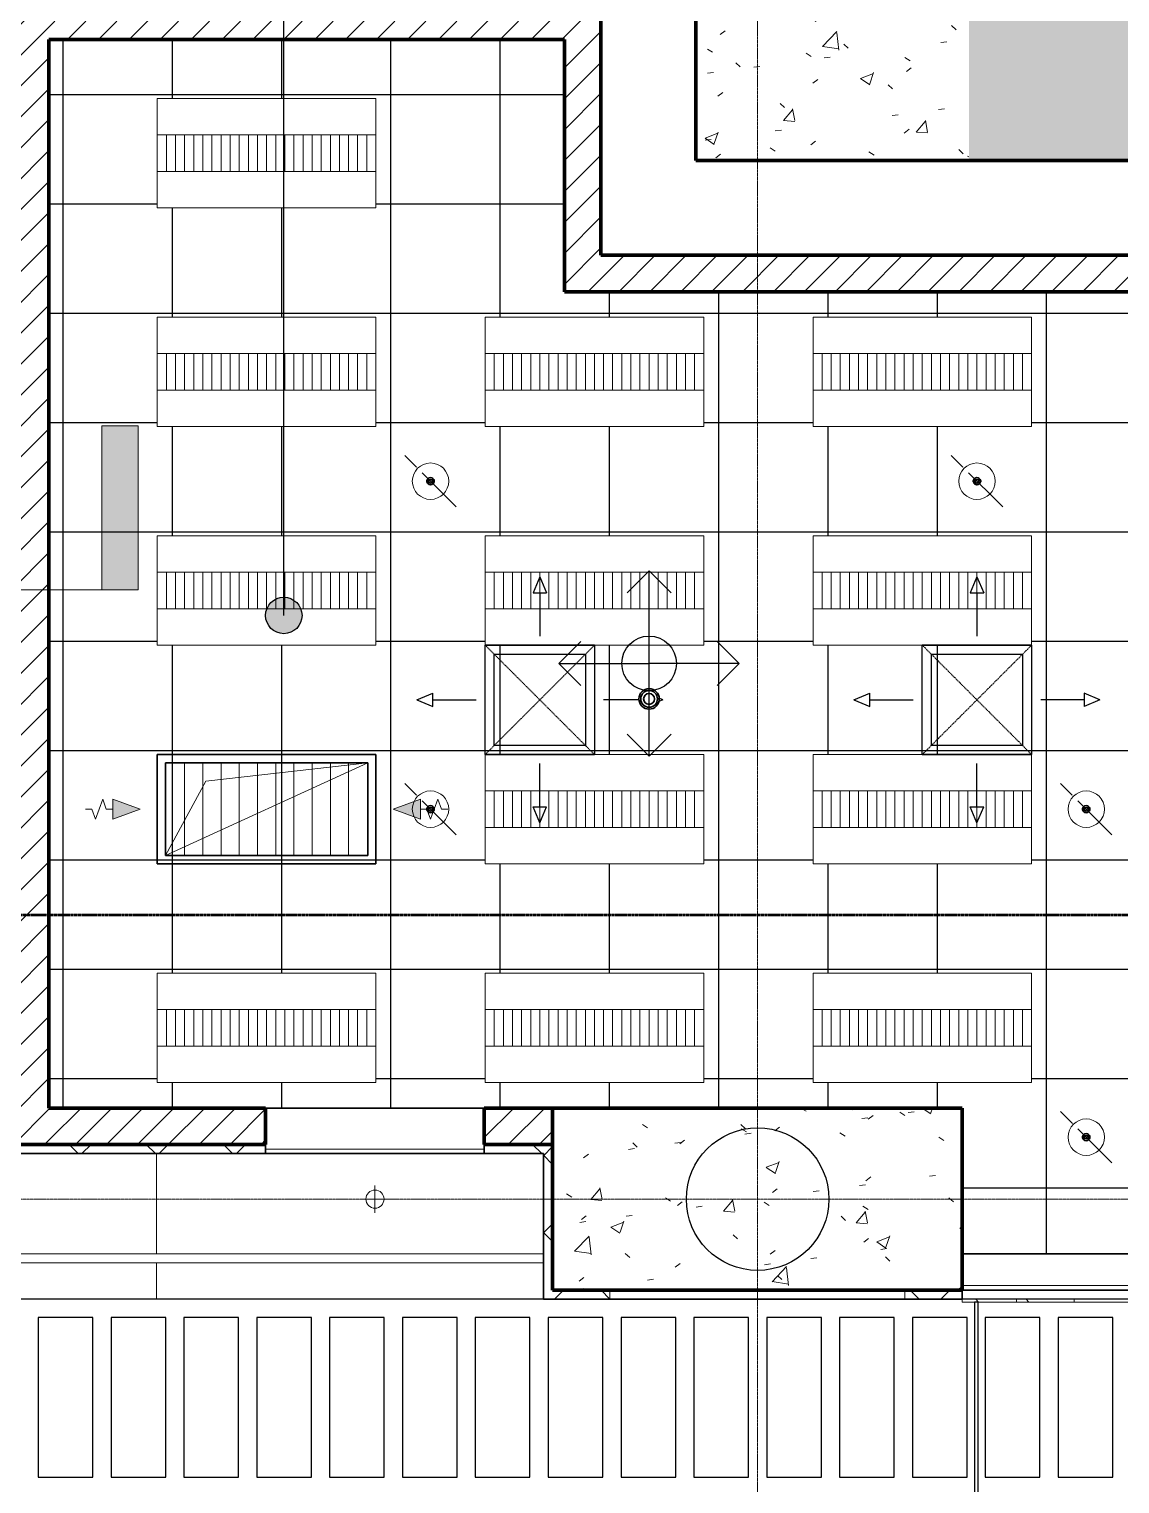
# Model space of a CAD drawing. Header units: millimetres. Extents: x -794334 to -714814, y -17806 to 22403.
# Drawn here: x -748681 to -742692, y 2016 to 10000 of the extents above; entities that cross this region are included whole.
import ezdxf
from ezdxf.xclip import XClip

# ---------------------------------------------------------------- set-up
doc = ezdxf.new("R2010")
doc.units = ezdxf.units.MM
doc.header["$XCLIPFRAME"] = 0
for name, pattern in [('DPA_Grid _ Level 100', [10, 5.5, -1.6, 1.3, -1.6]), ('Hidden', [7.2, 4.7, -2.5]), ('IMPORT-HR', [371.1242, 91.1334, -1.46606, 0, -42.10612, 236.41862, 0])]:
    doc.linetypes.add(name, pattern=pattern)
doc.layers.add('000 - WIPEOUT', color=250, linetype='Continuous')
doc.layers.add('A11_ALU.SOLID SHEET', color=2, linetype='Continuous')
for name, color, linetype, lineweight in [('A-ANNO-NOTE', 3, 'Continuous', 25), ('A-CLNG', 2, 'Continuous', 9), ('A-CLNG-PATT', 2, 'Continuous', 9), ('A-COLS', 5, 'Continuous', 70), ('A-COLS-E', 1, 'Continuous', 35), ('A-DETL-GENF', 2, 'Continuous', 9), ('A-GLAZ-CURT', 2, 'Continuous', 9), ('A-ROOM-IDEN', 3, 'Continuous', 25), ('A-WALL', 5, 'Continuous', 35), ('A-WALL-FNSH', 2, 'Continuous', 35), ('A-WALL-PATT', 1, 'Continuous', 35), ('E-FIRE', 2, 'Continuous', 35), ('E-LITE-EQPM', 2, 'Continuous', 9), ('F-SPRN', 2, 'Continuous', 35), ('G-ANNO-SECL', 3, 'Continuous', 9), ('G-IMPT', 8, 'Continuous', 35), ('M-HVAC-CDFF', 2, 'Continuous', 35), ('S-GRID', 251, 'Continuous', 9), ('WALL-E', 2, 'Continuous', 35)]:
    doc.layers.add(name, color=color, linetype=linetype, lineweight=lineweight)
pattern_1 = [(50, (0, 0), (728.7365, -63.7558), [76.2, -838.2]), (355, (0, 0), (-140.9716, 764.2276), [60.96, -670.56]), (100.451, (60.7, -5.3), (587.77, 700.46675), [64.76, -712.36]), (46.184, (0, 203.2), (1084.3162, -168.171), [114.3, -1257.3]), (96.636, (90.4, 189.2), (949.6099, 989.7098), [97.14, -1068.54]), (351.184, (0, 203.2), (949.6206, 989.7012), [91.44, -1005.84]), (21, (101.6, 152.4), (606.45787, -409.06057), [76.2, -838.2]), (326, (101.6, 152.4), (247.20834, 736.7529), [60.96, -670.56]), (71.451, (152.14, 118.3), (853.66825, 327.6855), [64.76, -712.36]), (37.5, (0, 0), (12.35469, 338.22012), [33.528, -628.904, 33.528, -647.192, -673.1]), (37.5, (0, 0), (12.35469, 338.22012), [-1343.152, 33.528, -639.572]), (7.5, (0, 0), (267.27887, 400.72213), [33.528, -354.584, 33.528, -613.664, -256.54]), (7.5, (0, 0), (267.27887, 400.72213), [-1035.304, 33.528, -223.012]), (327.5, (-226.57, 0), (542.36333, -22.91534), [33.528, -220.472, 33.528, -758.952, -1051.56]), (327.5, (-226.57, 0), (542.36333, -22.91534), [-1046.48, 33.528, -1018.032]), (317.5, (-328.17, 0), (592.51696, 101.7071), [33.528, -296.672, 33.528, -492.76, -746.76]), (317.5, (-328.17, 0), (592.51696, 101.7071), [-856.488, 33.528, -713.232])]
pattern_2 = [(45, (0, 0), (-84.852814, 84.852814), [])]
pattern_3 = [(45, (0, 0), (-212.13203, 212.13203), []), (135, (0, 0), (-212.13203, -212.13203), [])]

# ---------------------------------------------------------------- blocks, each defined once
blk = doc.blocks.new('ACM_ECS_RAGR_Return Air Grille - Rectangular - 600x1200-18491728-4252-01 ENLARGED CONCOURSE LEVEL - REFLECTED CEILING PLAN - SHEET 3')
at = {"layer": 'M-HVAC-CDFF'}
for points in [[(-845, -54.6), (-695, 0), (-845, 54.6), (-845, 29)], [(845, -54.6), (845, 54.6), (695, 0)]]:
    blk.add_hatch(color=256, dxfattribs=at).paths.add_polyline_path(points)
at = {"layer": 'A-DETL-GENF'}
for p, q in [((-450, 255), (-450, -255)), ((-350, 255), (-350, -255)), ((-250, 255), (-250, -255)), ((-150, 255), (-150, -255)), ((-50, 255), (-50, -255)), ((50, 255), (50, -255)), ((150, 255), (150, -255)), ((250, 255), (250, -255)), ((350, 255), (350, -255)), ((450, 255), (450, -255)), ((-959.7, 0), (-995, 0)), ((-920, 0), (-900.1, 54.6)), ((-880.3, 0), (-900.1, 54.6)), ((-695, 0), (-845, 54.6)), ((-845, 54.6), (-845, -54.6)), ((-695, 0), (-845, 54.6)), ((-845, 54.6), (-845, -54.6)), ((845, 54.6), (695, 0)), ((695, 0), (845, 54.6)), ((695, 0), (845, -54.6)), ((695, 0), (845, -54.6)), ((845, -54.6), (845, 54.6)), ((845, -54.6), (845, 54.6)), ((845, 0), (880, 0)), ((920, 0), (919.2, -2.2)), ((920, 0), (939.9, 54.6)), ((959.7, 0), (939.9, 54.6)), ((959.7, 0), (995, 0)), ((-959.7, 0), (-939.9, -54.6)), ((-920, 0), (-939.9, -54.6)), ((-845, 0), (-880.3, 0)), ((-845, -54.6), (-695, 0)), ((-695, 0), (-845, -54.6)), ((882.1, -5.1), (900.1, -54.6)), ((918.9, -3), (900.1, -54.6))]:
    blk.add_line(p, q, dxfattribs=at)
at = {"layer": 'M-HVAC-CDFF'}
for p, q in [((600, 300), (-600, 300)), ((-600, 300), (-600, -300)), ((-555, -255), (-555, 255)), ((-555, 255), (555, 255)), ((555, 255), (555, -255)), ((600, 300), (600, -300)), ((600, -300), (-600, -300)), ((555, -255), (-555, -255))]:
    blk.add_line(p, q, dxfattribs=at)
at = {"layer": 'M-HVAC-CDFF', "lineweight": 9}
for p, q in [((-555, -255), (555, 255)), ((-333, 153), (555, 255)), ((-555, -255), (-333, 153))]:
    blk.add_line(p, q, dxfattribs=at)
blk = doc.blocks.new('ACM_Generic Rect_Ceiling Deflection - Transfer Air-V205-4252-01 ENLARGED CONCOURSE LEVEL - REFLECTED CEILING PLAN - SHEET 3')
at = {"layer": 'M-HVAC-CDFF', "lineweight": 25}
for p, q in [((0, 675.4), (-37.1, 588)), ((0, 675.4), (37.1, 588)), ((-37.1, 588), (37.1, 588)), ((0, 588), (0, 350)), ((-300, -300), (-300, 300)), ((-300, 300), (300, 300)), ((-300, -300), (-300, 300)), ((-300, 300), (300, 300)), ((300, 300), (-300, 300)), ((-250, -250), (-250, 250)), ((-250, 250), (250, 250)), ((250, 250), (250, -250)), ((300, 300), (300, -300)), ((300, 300), (300, -300)), ((-675.4, 0), (-588, 37.1)), ((-675.4, 0), (-588, -37.1)), ((-588, -37.1), (-588, 37.1)), ((-588, 0), (-350, 0)), ((675.4, 0), (655.2, 8.6)), ((545.1, 0), (350, 0)), ((675.4, 0), (652.7, -9.7)), ((300, -300), (-300, -300)), ((300, -300), (-300, -300)), ((-300, -300), (300, -300)), ((250, -250), (-250, -250)), ((0, -588), (0, -350)), ((-37.1, -588), (37.1, -588)), ((0, -675.4), (-37.1, -588)), ((0, -675.4), (37.1, -588))]:
    blk.add_line(p, q, dxfattribs=at)
at = {"layer": 'M-HVAC-CDFF', "linetype": 'Hidden', "lineweight": 25}
for p, q in [((-300, 300), (300, -300)), ((-300, -300), (300, 300))]:
    blk.add_line(p, q, dxfattribs=at)
blk = doc.blocks.new('ACM_Generic Rect_Ceiling Deflection - Transfer Air-V206-4252-01 ENLARGED CONCOURSE LEVEL - REFLECTED CEILING PLAN - SHEET 3')
at = {"layer": 'M-HVAC-CDFF', "lineweight": 25}
for p, q in [((0, 675.4), (-37.1, 588)), ((0, 675.4), (37.1, 588)), ((-37.1, 588), (37.1, 588)), ((0, 588), (0, 350)), ((-300, -300), (-300, 300)), ((-300, 300), (300, 300)), ((-300, -300), (-300, 300)), ((-300, 300), (300, 300)), ((300, 300), (-300, 300)), ((-250, -250), (-250, 250)), ((-250, 250), (250, 250)), ((250, 250), (250, -250)), ((300, 300), (300, -300)), ((300, 300), (300, -300)), ((-675.4, 0), (-588, 37.1)), ((-675.4, 0), (-588, -37.1)), ((-588, -37.1), (-588, 37.1)), ((-588, 0), (-350, 0)), ((588, 37.1), (588, -37.1)), ((675.4, 0), (588, 37.1)), ((588, 0), (350, 0)), ((675.4, 0), (588, -37.1)), ((300, -300), (-300, -300)), ((300, -300), (-300, -300)), ((-300, -300), (300, -300)), ((250, -250), (-250, -250)), ((0, -588), (0, -350)), ((-37.1, -588), (37.1, -588)), ((0, -675.4), (-37.1, -588)), ((0, -675.4), (37.1, -588))]:
    blk.add_line(p, q, dxfattribs=at)
at = {"layer": 'M-HVAC-CDFF', "linetype": 'Hidden', "lineweight": 25}
for p, q in [((-300, 300), (300, -300)), ((-300, -300), (300, 300))]:
    blk.add_line(p, q, dxfattribs=at)
blk = doc.blocks.new('ACM_FPS_SMOK_Smoke Detector_At Ceiling - Smoke Detector at Ceiling-18534273-4252-01 ENLARGED CONCOURSE LEVEL - REFLECTED CEILING PLAN - SHEET 3')
at = {"layer": 'E-FIRE'}
for radius, start, end in [(56, 360, 180), (56, 360, 180), (56, 180, 360), (56, 180, 360), (46, 360, 180), (46, 180, 360), (30, 360, 180), (30, 180, 360)]:
    blk.add_arc((0, 0), radius, start, end, dxfattribs=at)
blk = doc.blocks.new('ACM_FPS_SPRK_Sprinkler Heat Cut Off - Drawing1_dwg_exposed spk-18530779-4252-01 ENLARGED CONCOURSE LEVEL - REFLECTED CEILING PLAN - SHEET 3')
at = {"layer": 'G-IMPT', "lineweight": 9}
blk.add_circle((0, 0), 100, dxfattribs=at)
blk = doc.blocks.new('ACM_FPS_SPRK_Sprinkler Heat Cut Off - Drawing1_dwg-18530778-4252-01 ENLARGED CONCOURSE LEVEL - REFLECTED CEILING PLAN - SHEET 3')
at = {"layer": 'G-IMPT', "linetype": 'IMPORT-HR', "lineweight": 9}
blk.add_line((3394.3, 2931.2), (3677.1, 2648.4), dxfattribs=at)
at = {"rotation": 179.9974120342029}
blk.add_blockref('ACM_FPS_SPRK_Sprinkler Heat Cut Off - Drawing1_dwg_exposed spk-18530779-4252-01 ENLARGED CONCOURSE LEVEL - REFLECTED CEILING PLAN - SHEET 3', (3535.7, 2789.8), dxfattribs=at)
blk = doc.blocks.new('ACM_FPS_SPRK_Sprinkler Heat Cut Off - FDS_SPR_ACM_Sprinkler Head-18530782-4252-01 ENLARGED CONCOURSE LEVEL - REFLECTED CEILING PLAN - SHEET 3')
at = {"layer": 'F-SPRN'}
for p, q in [((-20.5, -3), (-20.5, 3)), ((-19.2, 3), (-20.5, 3)), ((-20.5, 3), (-20.5, 3)), ((-20.5, 3), (-16.7, 3)), ((-16.8, 3), (-19.2, 3)), ((-16.8, 3), (-16.8, -3)), ((-16.8, 3), (-16.8, -3)), ((-16.8, 2.1), (-16.8, -2.9)), ((-16.8, -2.9), (-16.8, 2.1)), ((-6.2, 7.1), (-11.8, 7.1)), ((-11.8, 7.1), (-6.2, 7.1)), ((11.8, 7.1), (7.1, 7.1)), ((7.1, 7.1), (11.8, 7.1)), ((16.7, 3), (20.5, 3)), ((19.2, 3), (16.8, 3)), ((16.8, -3), (16.8, 3)), ((16.8, -3), (16.8, 3)), ((16.8, -2.9), (16.8, 2.1)), ((16.8, 2.1), (16.8, -2.9)), ((20.5, 3), (19.2, 3)), ((20.5, 3), (20.5, -3)), ((20.5, 3), (20.5, 3)), ((-16.7, -3), (-20.5, -3)), ((-20.5, -3), (-20.5, -3)), ((-20.5, -3), (-19.2, -3)), ((-19.2, -3), (-16.8, -3)), ((-11.8, -7.9), (-5.6, -7.9)), ((-5.6, -7.9), (-11.8, -7.9)), ((4.9, -7.9), (11.8, -7.9)), ((11.8, -7.9), (4.9, -7.9)), ((20.5, -3), (16.7, -3)), ((16.8, -3), (19.2, -3)), ((19.2, -3), (20.5, -3)), ((20.5, -3), (20.5, -3))]:
    blk.add_line(p, q, dxfattribs=at)
for centre, radius, start, end in [((0, 0), 20, 173.87653, 180), ((0, 0), 20, 180, 186.12347), ((0, 0), 20, 9.44129, 170.55871), ((-11.8, 2.1), 5, 90, 180), ((-11.8, 2.1), 5, 150, 180), ((-11.8, 2.1), 5, 90, 120), ((0, 0), 10, 360, 180), ((0, 0), 10, 0, 180), ((0, 0), 10, 180, 360), ((0, 0), 10, 180, 360), ((11.8, 2.1), 5, 360, 90), ((11.8, 2.1), 5, 0, 90), ((0, 0), 20, 0, 6.12347), ((0, 0), 20, 353.87653, 360), ((0, 0), 20, 189.46716, 350.53284), ((-11.8, -2.9), 5, 181.04563, 225), ((-11.8, -2.9), 5, 181.04563, 270), ((-11.8, -2.9), 5, 240, 270), ((11.8, -2.9), 5, 270, 358.95437), ((11.8, -2.9), 5, 270, 358.95437)]:
    blk.add_arc(centre, radius, start, end, dxfattribs=at)
blk.add_blockref('ACM_FPS_SPRK_Sprinkler Heat Cut Off - Drawing1_dwg-18530778-4252-01 ENLARGED CONCOURSE LEVEL - REFLECTED CEILING PLAN - SHEET 3', (-3535.7, -2789.8))
blk = doc.blocks.new('ACM_FPS_SPRK_Sprinkler Heat Cut Off - FDS_SPR_ACM_Sprinkler Head-V207-4252-01 ENLARGED CONCOURSE LEVEL - REFLECTED CEILING PLAN - SHEET 3')
at = {"layer": 'F-SPRN'}
for p, q in [((-20.5, -3), (-20.5, 3)), ((-19.2, 3), (-20.5, 3)), ((-20.5, 3), (-20.5, 3)), ((-20.5, 3), (-16.7, 3)), ((-16.8, 3), (-19.2, 3)), ((-16.8, 3), (-16.8, -3)), ((-16.8, 2.8), (-16.8, -3)), ((-16.8, 2.1), (-16.8, -2.9)), ((-16.8, -2.9), (-16.8, 2.1)), ((-6.2, 7.1), (-11.8, 7.1)), ((-11.8, 7.1), (-6.2, 7.1)), ((11.8, 7.1), (7.1, 7.1)), ((7.1, 7.1), (11.8, 7.1)), ((16.7, 3), (20.5, 3)), ((19.2, 3), (16.8, 3)), ((16.8, -3), (16.8, 3)), ((16.8, -3), (16.8, 2.8)), ((16.8, -2.9), (16.8, 2.1)), ((16.8, 2.1), (16.8, -2.9)), ((20.5, 3), (19.2, 3)), ((20.5, 3), (20.5, -3)), ((20.5, 3), (20.5, 3)), ((-16.7, -3), (-20.5, -3)), ((-20.5, -3), (-20.5, -3)), ((-20.5, -3), (-19.2, -3)), ((-19.2, -3), (-16.8, -3)), ((-11.8, -7.9), (-5.6, -7.9)), ((-5.6, -7.9), (-11.8, -7.9)), ((4.9, -7.9), (11.8, -7.9)), ((11.8, -7.9), (4.9, -7.9)), ((20.5, -3), (16.7, -3)), ((16.8, -3), (19.2, -3)), ((19.2, -3), (20.5, -3)), ((20.5, -3), (20.5, -3))]:
    blk.add_line(p, q, dxfattribs=at)
for centre, radius, start, end in [((0, 0), 20, 173.87653, 180), ((0, 0), 20, 180, 186.12347), ((0, 0), 20, 9.44129, 170.55871), ((-11.8, 2.1), 5, 90, 180), ((-11.8, 2.1), 5, 150, 165), ((-11.8, 2.1), 5, 90, 120), ((0, 0), 10, 0, 180), ((0, 0), 10, 165, 180), ((0, 0), 10, 180, 360), ((0, 0), 10, 180, 360), ((0, 0), 10, 16.31327, 163.68673), ((0, 0), 10, 360, 15), ((11.8, 2.1), 5, 15, 90), ((11.8, 2.1), 5, 0, 90), ((0, 0), 20, 0, 6.12347), ((0, 0), 20, 353.87653, 360), ((0, 0), 20, 189.46716, 350.53284), ((-11.8, -2.9), 5, 181.04563, 225), ((-11.8, -2.9), 5, 181.04563, 270), ((-11.8, -2.9), 5, 240, 270), ((11.8, -2.9), 5, 270, 358.95437), ((11.8, -2.9), 5, 270, 358.95437)]:
    blk.add_arc(centre, radius, start, end, dxfattribs=at)
blk.add_blockref('ACM_FPS_SPRK_Sprinkler Heat Cut Off - Drawing1_dwg-18530778-4252-01 ENLARGED CONCOURSE LEVEL - REFLECTED CEILING PLAN - SHEET 3', (-3535.7, -2789.8))
blk = doc.blocks.new('DPA_AN_Setting out - Center-8732820-4252-01 ENLARGED CONCOURSE LEVEL - REFLECTED CEILING PLAN - SHEET 3')
at = {"layer": 'A-ANNO-NOTE'}
for p, q in [((-1.206, 3.877), (0, 5.083)), ((1.206, 3.877), (0, 5.083)), ((0, 0), (0, 5.083)), ((-3.744, 1.206), (-4.95, 0)), ((3.744, 1.206), (4.95, 0)), ((-3.744, -1.206), (-4.95, 0)), ((-4.95, 0), (0, 0)), ((4.95, 0), (0, 0)), ((3.744, -1.206), (4.95, 0)), ((0, -5.083), (0, 0)), ((-1.206, -3.877), (0, -5.083)), ((1.206, -3.877), (0, -5.083))]:
    blk.add_line(p, q, dxfattribs=at)
blk.add_circle((0, 0), 1.5, dxfattribs=at)
blk = doc.blocks.new('DPA_AN_Section Line - UP-Left-14402799-4252-01 ENLARGED CONCOURSE LEVEL - REFLECTED CEILING PLAN - SHEET 3')
at = {"layer": 'A-ANNO-NOTE', "lineweight": 9}
h = blk.add_hatch(color=256, dxfattribs=at)
edge = h.paths.add_edge_path()
edge.add_line((-7.5, 0.028), (-10.682, 0.028))
edge.add_line((-10.682, 0.028), (0, 10.71))
edge.add_line((0, 10.71), (10.682, 0.028))
edge.add_line((10.682, 0.028), (7.5, 0.028))
edge.add_arc((0, 0.028), 7.5, 0, 180)
blk.add_hatch(color=256, dxfattribs=at).paths.add_polyline_path([(80, 9), (80, 0), (78, 0), (78, 9)])
at = {"layer": 'A-ANNO-NOTE', "lineweight": 18}
for p, q in [((0, 10.71), (-10.682, 0.028)), ((10.682, 0.028), (0, 10.71)), ((80, 9), (78, 9)), ((78, 9), (78, 0)), ((80, 0), (80, 9)), ((-10.682, 0.028), (-7.5, 0.028)), ((7.5, 0.028), (10.682, 0.028)), ((-7.5, 0), (7.5, 0)), ((78, 0), (80, 0))]:
    blk.add_line(p, q, dxfattribs=at)
at = {"layer": 'A-ANNO-NOTE', "lineweight": 9}
blk.add_line((7.5, 0), (80, 0), dxfattribs=at)
at = {"layer": 'A-ANNO-NOTE', "lineweight": 18}
blk.add_circle((0, -0.028), 7.5, dxfattribs=at)
blk.add_arc((0, 0.028), 7.5, 0, 180, dxfattribs=at)
blk = doc.blocks.new('*U804')
at = {"layer": 'S-GRID', "linetype": 'DPA_Grid _ Level 100'}
for p, q in [((34200, -21385.5), (34200, 16671.4)), ((57942.9, 0), (-14128.9, 0))]:
    blk.add_line(p, q, dxfattribs=at)
blk = doc.blocks.new('System Panel - Glazed-18722922-4252-01 ENLARGED CONCOURSE LEVEL - REFLECTED CEILING PLAN - SHEET 3')
at = {"layer": 'A-GLAZ-CURT'}
for p, q in [((-1026.3, -12.5), (-1026.3, 12.5)), ((-1026.3, 12.5), (1026.3, 12.5)), ((1026.3, 12.5), (1026.3, -12.5)), ((1026.3, -12.5), (-1026.3, -12.5))]:
    blk.add_line(p, q, dxfattribs=at)
blk = doc.blocks.new('System Panel - Glazed-18722891-4252-01 ENLARGED CONCOURSE LEVEL - REFLECTED CEILING PLAN - SHEET 3')
at = {"layer": 'A-GLAZ-CURT'}
for p, q in [((-600, -12.5), (-600, 12.5)), ((-600, 12.5), (600, 12.5)), ((600, 12.5), (600, -12.5)), ((600, -12.5), (-600, -12.5))]:
    blk.add_line(p, q, dxfattribs=at)
blk = doc.blocks.new('System Panel - DPA_Metal Ceiling Rectangular Panel-13151224-4252-01 ENLARGED CONCOURSE LEVEL - REFLECTED CEILING PLAN - SHEET 3')
at = {"layer": 'A-GLAZ-CURT'}
for p, q in [((-747982.3, 3279), (-747982.3, 3829)), ((-747982.3, 3829), (-745857.3, 3829)), ((-745857.3, 3829), (-747982.3, 3829)), ((-747982.3, 3829), (-747982.3, 3279)), ((-745857.3, 3829), (-745857.3, 3279)), ((-745857.3, 3279), (-745857.3, 3829)), ((-745857.3, 3279), (-747982.3, 3279)), ((-747982.3, 3279), (-745857.3, 3279))]:
    blk.add_line(p, q, dxfattribs=at)
blk = doc.blocks.new('System Panel - DPA-AR_Metal Ceiling Rectangular Panel-13151225-4252-01 ENLARGED CONCOURSE LEVEL - REFLECTED CEILING PLAN - SHEET 3')
at = {"layer": 'A-GLAZ-CURT'}
for p, q in [((-750382.3, 3279), (-750382.3, 3879)), ((-750382.3, 3879), (-748821.9, 3879)), ((-748821.9, 3879), (-750382.3, 3879)), ((-750382.3, 3879), (-750382.3, 3279)), ((-748821.9, 3879), (-748821.9, 3829)), ((-748821.9, 3829), (-748821.9, 3879)), ((-748821.9, 3829), (-747982.3, 3829)), ((-747982.3, 3829), (-748821.9, 3829)), ((-747982.3, 3829), (-747982.3, 3279)), ((-747982.3, 3279), (-747982.3, 3829)), ((-747982.3, 3279), (-750382.3, 3279)), ((-750382.3, 3279), (-747982.3, 3279))]:
    blk.add_line(p, q, dxfattribs=at)
blk = doc.blocks.new('System Panel - DPA-AR_Metal Ceiling Rectangular Panel-13139259-4252-01 ENLARGED CONCOURSE LEVEL - REFLECTED CEILING PLAN - SHEET 3')
at = {"layer": 'A-GLAZ-CURT'}
for p, q in [((-735997.4, 4129), (-738397.4, 4129)), ((-738397.4, 4129), (-738397.4, 3929)), ((-738397.4, 3929), (-738397.4, 4129)), ((-738397.4, 4129), (-735997.4, 4129)), ((-735997.4, 3929), (-735997.4, 4129)), ((-735997.4, 4129), (-735997.4, 3929)), ((-738397.4, 3929), (-735997.4, 3929)), ((-735997.4, 3929), (-738397.4, 3929))]:
    blk.add_line(p, q, dxfattribs=at)
blk = doc.blocks.new('System Panel - DPA-AR_Metal Ceiling Rectangular Panel-13151134-4252-01 ENLARGED CONCOURSE LEVEL - REFLECTED CEILING PLAN - SHEET 3')
at = {"layer": 'A-GLAZ-CURT'}
for p, q in [((-754907.4, 3929), (-754907.4, 4129)), ((-754907.4, 4129), (-752782.3, 4129)), ((-752782.3, 4129), (-754907.4, 4129)), ((-754907.4, 4129), (-754907.4, 3929)), ((-752782.3, 4129), (-752782.3, 3929)), ((-752782.3, 3929), (-752782.3, 4129)), ((-752782.3, 3929), (-754907.4, 3929)), ((-754907.4, 3929), (-752782.3, 3929))]:
    blk.add_line(p, q, dxfattribs=at)
blk = doc.blocks.new('System Panel - W-06 Feature Wall Printed Pattern-V203-4252-01 ENLARGED CONCOURSE LEVEL - REFLECTED CEILING PLAN - SHEET 3')
at = {"layer": 'A-GLAZ-CURT'}
h = blk.add_hatch(dxfattribs=at)
h.set_pattern_fill('FP_12', color=256, style=0, pattern_type=2)
h.set_pattern_definition([(90, (742957.37, -3071.53), (-158.75, 158.75), [158.75, -158.75])])
h.paths.add_polyline_path([(600, -57.5), (600, -42.5), (-600, -42.5), (-600, -57.5), (258.6, -57.5)])
h = blk.add_hatch(dxfattribs=at)
h.set_pattern_fill('FP_11', color=256, style=0, pattern_type=2)
h.set_pattern_definition([(315, (-42425.8, -18530.8), (660.511, -1761.362), [11676.29, -1556.84, -4670.52]), (315, (-42425.8, -18530.8), (660.511, -1761.362), [-13233.13, 3892.1, -778.42]), (315, (-41968.9, -19538.1), (-1282.492, -181.64), [2335.26, -256.88, 4670.516, -583.815]), (315, (-42618.45, -19273.86), (2493.428, -3230.9986), [6227.355, -1089.787, 3113.68, -778.42])])
h.paths.add_polyline_path([(600, -57.5), (600, -42.5), (-600, -42.5), (-600, -57.5), (258.6, -57.5)])
for p, q in [((-600, -42.5), (-425, -42.5)), ((600, -42.5), (-600, -42.5)), ((-600, -57.5), (-600, -42.5)), ((-600, -42.5), (-600, -57.5)), ((-600, -57.5), (600, -57.5)), ((-425, -57.5), (-600, -57.5)), ((-405, -42.5), (600, -42.5)), ((600, -57.5), (-405, -57.5)), ((600, -42.5), (600, -57.5)), ((600, -42.5), (600, -57.5))]:
    blk.add_line(p, q, dxfattribs=at)
blk = doc.blocks.new('L6 - Ceiling Recessed Modular LED Tube - DPA_1195L x 595W x 85H - 36W_AR-18526855-4252-01 ENLARGED CONCOURSE LEVEL - REFLECTED CEILING PLAN - SHEET 3')
at = {"layer": 'E-LITE-EQPM'}
for p, q in [((-600, -600), (-600, 0)), ((-600, 0), (600, 0)), ((-600, -600), (-600, 0)), ((-600, 0), (600, 0)), ((600, 0), (600, -600)), ((600, 0), (600, -600)), ((-600, -200), (600, -200)), ((-550, -200), (-550, -400)), ((-500, -200), (-500, -400)), ((-450, -200), (-450, -400)), ((-400, -200), (-400, -400)), ((-350, -200), (-350, -400)), ((-300, -200), (-300, -400)), ((-250, -200), (-250, -400)), ((-200, -200), (-200, -400)), ((-150, -200), (-150, -400)), ((-100, -200), (-100, -400)), ((-100, -200), (-100, -400)), ((-50, -200), (-50, -400)), ((0, -200), (0, -400)), ((50, -200), (50, -400)), ((100, -200), (100, -400)), ((150, -200), (150, -400)), ((200, -200), (200, -400)), ((250, -200), (250, -400)), ((300, -200), (300, -400)), ((350, -200), (350, -400)), ((400, -200), (400, -400)), ((450, -200), (450, -400)), ((500, -200), (500, -400)), ((550, -200), (550, -400)), ((600, -400), (-600, -400)), ((600, -600), (-600, -600)), ((600, -600), (-600, -600))]:
    blk.add_line(p, q, dxfattribs=at)
blk = doc.blocks.new('*U1029')
at = {"layer": 'A-CLNG-PATT', "lineweight": 25}
h = blk.add_hatch(dxfattribs=at)
h.set_pattern_fill('FP_3', color=256, style=0, pattern_type=2)
h.set_pattern_definition([(0, (37505.24, 3640), (0, -600), []), (270, (37505.24, 3640), (-600, -4e-14), [])])
h.paths.add_polyline_path([(36183.6, -300), (37300, -300), (38100, 500), (38100, 4980), (33140.2, 4980), (33140.2, 6365), (30310.5, 6365), (30310.5, 500), (33075, 500), (33075, 500), (35325, 500), (35325, -300)])
h.paths.add_polyline_path([(36005.2, 320), (35991.1, 325.9), (35985.2, 340), (35991.1, 354.1), (36005.2, 360), (36019.4, 354.1), (36025.2, 340), (36019.4, 325.9)])
h.paths.add_polyline_path([(32105.2, 640), (30905.2, 640), (30905.2, 1240), (32105.2, 1240)])
h.paths.add_polyline_path([(33905.2, 640), (32705.2, 640), (32705.2, 1240), (33905.2, 1240)])
h.paths.add_polyline_path([(35705.2, 640), (34505.2, 640), (34505.2, 1240), (35705.2, 1240), (35705.2, 840.8)])
h.paths.add_polyline_path([(37505.2, 640), (36305.2, 640), (36305.2, 1240), (37505.2, 1240), (37505.2, 731)])
h.paths.add_polyline_path([(32705.2, 1840), (32705.2, 2440), (33905.2, 2440), (33905.2, 1840), (32925.5, 1840)])
h.paths.add_polyline_path([(34505.2, 1840), (34505.2, 2440), (35705.2, 2440), (35705.2, 1840), (35097.6, 1840)])
h.paths.add_polyline_path([(36305.2, 1840), (36305.2, 2440), (37505.2, 2440), (37505.2, 1840)])
h.paths.add_polyline_path([(36005.2, 2120), (35991.1, 2125.9), (35985.2, 2140), (35991.1, 2154.1), (36005.2, 2160), (36019.4, 2154.1), (36025.2, 2140), (36019.4, 2125.9)])
h.paths.add_polyline_path([(32405.2, 2120), (32391.1, 2125.9), (32385.2, 2140), (32391.1, 2154.1), (32405.2, 2160), (32419.4, 2154.1), (32425.2, 2140), (32419.4, 2125.9)])
h.paths.add_polyline_path([(33616.7, 2690.4), (33592, 2690.8), (33570.3, 2701.2), (33554.5, 2722), (33549.2, 2745), (33554.8, 2769.3), (33570.3, 2788.8), (33593.7, 2799.6), (33618.5, 2799.2), (33640.2, 2788.8), (33656, 2768), (33661.2, 2745), (33655.7, 2720.7), (33640.2, 2701.2), (33617.7, 2690.4)])
h.paths.add_polyline_path([(31839.5, 3040), (30905.2, 3040), (30905.2, 3640), (32105.2, 3640), (32105.2, 3040)])
h.paths.add_polyline_path([(32705.2, 3040), (32705.2, 3640), (33905.2, 3640), (33905.2, 3040), (32925.5, 3040)])
h.paths.add_polyline_path([(35705.2, 3040), (34505.2, 3040), (34505.2, 3640), (35705.2, 3640), (35705.2, 3497.1)])
h.paths.add_polyline_path([(36305.2, 3040), (36305.2, 3640), (37505.2, 3640), (37505.2, 3040)])
h.paths.add_polyline_path([(35405.2, 3920), (35391.1, 3925.9), (35385.2, 3940), (35391.1, 3954.1), (35405.2, 3960), (35419.4, 3954.1), (35425.2, 3940), (35419.4, 3925.9)])
h.paths.add_polyline_path([(32405.2, 3920), (32391.1, 3925.9), (32385.2, 3940), (32391.1, 3954.1), (32405.2, 3960), (32419.4, 3954.1), (32425.2, 3940), (32419.4, 3925.9)])
h.paths.add_polyline_path([(35705.2, 4240), (34505.2, 4240), (34505.2, 4840), (35705.2, 4840)])
h.paths.add_polyline_path([(32105.2, 4240), (30905.2, 4240), (30905.2, 4840), (32105.2, 4840)])
h.paths.add_polyline_path([(33905.2, 4240), (32705.2, 4240), (32705.2, 4840), (33905.2, 4840)])
h.paths.add_polyline_path([(37505.2, 4240), (36305.2, 4240), (36305.2, 4840), (37505.2, 4840), (37505.2, 4385.2)])
h.paths.add_polyline_path([(32105.2, 5440), (30905.2, 5440), (30905.2, 6040), (32105.2, 6040), (32105.2, 5489.3)])
at = {"layer": 'A-CLNG'}
for p, q in [((33140.2, 6365), (30310.5, 6365)), ((30310.5, 6365), (30310.5, 500)), ((30310.5, 500), (30310.5, 6365)), ((30310.5, 6365), (33140.2, 6365)), ((33140.2, 4980), (33140.2, 6365)), ((33140.2, 6365), (33140.2, 4980)), ((30905.2, 6040), (32105.2, 6040)), ((30905.2, 5440), (30905.2, 6040)), ((32105.2, 6040), (30905.2, 6040)), ((30905.2, 6040), (30905.2, 5440)), ((32105.2, 6040), (32105.2, 5440)), ((32105.2, 5440), (32105.2, 6040)), ((32105.2, 5440), (30905.2, 5440)), ((30905.2, 5440), (32105.2, 5440)), ((38100, 4980), (33140.2, 4980)), ((33140.2, 4980), (38100, 4980)), ((30905.2, 4840), (32105.2, 4840)), ((30905.2, 4240), (30905.2, 4840)), ((32105.2, 4840), (30905.2, 4840)), ((30905.2, 4840), (30905.2, 4240)), ((32105.2, 4840), (32105.2, 4240)), ((32105.2, 4240), (32105.2, 4840)), ((32705.2, 4840), (33905.2, 4840)), ((32705.2, 4240), (32705.2, 4840)), ((33905.2, 4840), (32705.2, 4840)), ((32705.2, 4840), (32705.2, 4240)), ((33905.2, 4840), (33905.2, 4240)), ((33905.2, 4240), (33905.2, 4840)), ((34505.2, 4840), (35705.2, 4840)), ((34505.2, 4240), (34505.2, 4840)), ((35705.2, 4840), (34505.2, 4840)), ((34505.2, 4840), (34505.2, 4240)), ((35705.2, 4840), (35705.2, 4240)), ((35705.2, 4240), (35705.2, 4840)), ((32105.2, 4240), (30905.2, 4240)), ((30905.2, 4240), (32105.2, 4240)), ((33905.2, 4240), (32705.2, 4240)), ((32705.2, 4240), (33905.2, 4240)), ((35705.2, 4240), (34505.2, 4240)), ((34505.2, 4240), (35705.2, 4240)), ((30905.2, 3640), (32105.2, 3640)), ((30905.2, 3040), (30905.2, 3640)), ((32105.2, 3640), (30905.2, 3640)), ((30905.2, 3640), (30905.2, 3040)), ((32105.2, 3640), (32105.2, 3040)), ((32105.2, 3040), (32105.2, 3640)), ((32705.2, 3640), (33905.2, 3640)), ((32705.2, 3040), (32705.2, 3640)), ((33905.2, 3640), (32705.2, 3640)), ((32705.2, 3640), (32705.2, 3040)), ((33905.2, 3640), (33905.2, 3040)), ((33905.2, 3040), (33905.2, 3640)), ((34505.2, 3640), (35705.2, 3640)), ((34505.2, 3040), (34505.2, 3640)), ((35705.2, 3640), (34505.2, 3640)), ((34505.2, 3640), (34505.2, 3040)), ((35705.2, 3640), (35705.2, 3040)), ((35705.2, 3040), (35705.2, 3640)), ((32105.2, 3040), (30905.2, 3040)), ((30905.2, 3040), (32105.2, 3040)), ((33905.2, 3040), (32705.2, 3040)), ((32705.2, 3040), (33905.2, 3040)), ((35705.2, 3040), (34505.2, 3040)), ((34505.2, 3040), (35705.2, 3040)), ((32705.2, 2440), (33905.2, 2440)), ((32705.2, 1840), (32705.2, 2440)), ((33905.2, 2440), (32705.2, 2440)), ((32705.2, 2440), (32705.2, 1840)), ((33905.2, 2440), (33905.2, 1840)), ((33905.2, 1840), (33905.2, 2440)), ((34505.2, 2440), (35705.2, 2440)), ((34505.2, 1840), (34505.2, 2440)), ((35705.2, 2440), (34505.2, 2440)), ((34505.2, 2440), (34505.2, 1840)), ((35705.2, 2440), (35705.2, 1840)), ((35705.2, 1840), (35705.2, 2440)), ((33905.2, 1840), (32705.2, 1840)), ((32705.2, 1840), (33905.2, 1840)), ((35705.2, 1840), (34505.2, 1840)), ((34505.2, 1840), (35705.2, 1840)), ((30905.2, 1240), (32105.2, 1240)), ((30905.2, 640), (30905.2, 1240)), ((32105.2, 1240), (30905.2, 1240)), ((30905.2, 1240), (30905.2, 640)), ((32105.2, 1240), (32105.2, 640)), ((32105.2, 640), (32105.2, 1240)), ((32705.2, 1240), (33905.2, 1240)), ((32705.2, 640), (32705.2, 1240)), ((33905.2, 1240), (32705.2, 1240)), ((32705.2, 1240), (32705.2, 640)), ((33905.2, 1240), (33905.2, 640)), ((33905.2, 640), (33905.2, 1240)), ((34505.2, 1240), (35705.2, 1240)), ((34505.2, 640), (34505.2, 1240)), ((35705.2, 1240), (34505.2, 1240)), ((34505.2, 1240), (34505.2, 640)), ((35705.2, 1240), (35705.2, 640)), ((35705.2, 640), (35705.2, 1240)), ((32105.2, 640), (30905.2, 640)), ((30905.2, 640), (32105.2, 640)), ((33905.2, 640), (32705.2, 640)), ((32705.2, 640), (33905.2, 640)), ((35705.2, 640), (34505.2, 640)), ((34505.2, 640), (35705.2, 640)), ((30310.5, 500), (35325, 500)), ((35325, 500), (30310.5, 500)), ((35325, 500), (35325, -300)), ((35325, -300), (35325, 500)), ((35325, -300), (37300, -300)), ((37300, -300), (35325, -300))]:
    blk.add_line(p, q, dxfattribs=at)
at = {"layer": 'A-GLAZ-CURT'}
for name, p in [('System Panel - DPA-AR_Metal Ceiling Rectangular Panel-13151225-4252-01 ENLARGED CONCOURSE LEVEL - REFLECTED CEILING PLAN - SHEET 3', (778882.4, -3579)), ('System Panel - DPA_Metal Ceiling Rectangular Panel-13151224-4252-01 ENLARGED CONCOURSE LEVEL - REFLECTED CEILING PLAN - SHEET 3', (778882.4, -3579)), ('System Panel - DPA-AR_Metal Ceiling Rectangular Panel-13139259-4252-01 ENLARGED CONCOURSE LEVEL - REFLECTED CEILING PLAN - SHEET 3', (766897.4, -4479)), ('System Panel - W-06 Feature Wall Printed Pattern-V203-4252-01 ENLARGED CONCOURSE LEVEL - REFLECTED CEILING PLAN - SHEET 3', (35925, -507.5))]:
    blk.add_blockref(name, p, dxfattribs=at)
at = {"layer": 'A-GLAZ-CURT', "rotation": 180}
for name, p in [('System Panel - Glazed-18722891-4252-01 ENLARGED CONCOURSE LEVEL - REFLECTED CEILING PLAN - SHEET 3', (32100, 262.5)), ('System Panel - Glazed-18722922-4252-01 ENLARGED CONCOURSE LEVEL - REFLECTED CEILING PLAN - SHEET 3', (36351.3, -487.5))]:
    blk.add_blockref(name, p, dxfattribs=at)
at = {"layer": 'A-GLAZ-CURT', "extrusion": (0, 0, -1)}
blk.add_blockref('System Panel - DPA-AR_Metal Ceiling Rectangular Panel-13151134-4252-01 ENLARGED CONCOURSE LEVEL - REFLECTED CEILING PLAN - SHEET 3', (721882.3, -4479), dxfattribs=at)
at = {"layer": 'E-LITE-EQPM', "extrusion": (0, 0, -1)}
for p in [(-31505.2, 6040), (-31505.2, 4840), (-33305.2, 4840), (-35105.2, 4840), (-31505.2, 3640), (-33305.2, 3640), (-35105.2, 3640), (-33305.2, 2440), (-35105.2, 2440), (-31505.2, 1240), (-33305.2, 1240), (-35105.2, 1240)]:
    blk.add_blockref('L6 - Ceiling Recessed Modular LED Tube - DPA_1195L x 595W x 85H - 36W_AR-18526855-4252-01 ENLARGED CONCOURSE LEVEL - REFLECTED CEILING PLAN - SHEET 3', p, dxfattribs=at)
blk = doc.blocks.new('*U1236')
blk.add_lwpolyline([(0, -10), (6785, -10), (6785, 10), (0, 10)], close=True)
blk = doc.blocks.new('*U1239')
at = {"color": 3}
for points in [[(-437.5, 8750), (437.5, 8750), (437.5, 8450), (-437.5, 8450)], [(-437.5, 8350), (437.5, 8350), (437.5, 8050), (-437.5, 8050)]]:
    blk.add_wipeout(points, dxfattribs=at).dxf.layer = '000 - WIPEOUT'
at = {"layer": 'A11_ALU.SOLID SHEET', "color": 0, "linetype": 'ByBlock'}
for points in [[(-437.5, 8450), (437.5, 8450), (437.5, 8750), (-437.5, 8750)], [(-437.5, 8050), (437.5, 8050), (437.5, 8350), (-437.5, 8350)]]:
    blk.add_lwpolyline(points, close=True, dxfattribs=at)
blk = doc.blocks.new('*U1240')
at = {"color": 3}
for points in [[(-437.5, -15450), (437.5, -15450), (437.5, -15750), (-437.5, -15750)], [(-437.5, -15850), (437.5, -15850), (437.5, -16150), (-437.5, -16150)], [(-437.5, -16250), (437.5, -16250), (437.5, -16550), (-437.5, -16550)], [(-437.5, -16650), (437.5, -16650), (437.5, -16950), (-437.5, -16950)], [(-437.5, -17050), (437.5, -17050), (437.5, -17350), (-437.5, -17350)], [(-437.5, -17450), (437.5, -17450), (437.5, -17750), (-437.5, -17750)], [(-437.5, -17850), (437.5, -17850), (437.5, -18150), (-437.5, -18150)], [(-437.5, -18250), (437.5, -18250), (437.5, -18550), (-437.5, -18550)], [(-437.5, -18650), (437.5, -18650), (437.5, -18950), (-437.5, -18950)], [(-437.5, -19050), (437.5, -19050), (437.5, -19350), (-437.5, -19350)], [(-437.5, -19450), (437.5, -19450), (437.5, -19750), (-437.5, -19750)], [(-437.5, -19850), (437.5, -19850), (437.5, -20150), (-437.5, -20150)], [(-437.5, -20250), (437.5, -20250), (437.5, -20550), (-437.5, -20550)]]:
    blk.add_wipeout(points, dxfattribs=at).dxf.layer = '000 - WIPEOUT'
at = {"layer": 'A11_ALU.SOLID SHEET', "color": 0, "linetype": 'ByBlock'}
for points in [[(-437.5, -15750), (437.5, -15750), (437.5, -15450), (-437.5, -15450)], [(-437.5, -16150), (437.5, -16150), (437.5, -15850), (-437.5, -15850)], [(-437.5, -16550), (437.5, -16550), (437.5, -16250), (-437.5, -16250)], [(-437.5, -16950), (437.5, -16950), (437.5, -16650), (-437.5, -16650)], [(-437.5, -17350), (437.5, -17350), (437.5, -17050), (-437.5, -17050)], [(-437.5, -17750), (437.5, -17750), (437.5, -17450), (-437.5, -17450)], [(-437.5, -18150), (437.5, -18150), (437.5, -17850), (-437.5, -17850)], [(-437.5, -18550), (437.5, -18550), (437.5, -18250), (-437.5, -18250)], [(-437.5, -18950), (437.5, -18950), (437.5, -18650), (-437.5, -18650)], [(-437.5, -19350), (437.5, -19350), (437.5, -19050), (-437.5, -19050)], [(-437.5, -19750), (437.5, -19750), (437.5, -19450), (-437.5, -19450)], [(-437.5, -20150), (437.5, -20150), (437.5, -19850), (-437.5, -19850)], [(-437.5, -20550), (437.5, -20550), (437.5, -20250), (-437.5, -20250)]]:
    blk.add_lwpolyline(points, close=True, dxfattribs=at)
blk = doc.blocks.new('*U1630')
blk.add_lwpolyline([(22690, -750), (19166.4, -750), (19116.4, -700), (18966.4, -550), (-101025.4, -550), (-101025.4, -6705), (-96300, -6705), (-96300, -7350), (-94497.6, -7350), (17250, -7350), (17250, -6850), (18300, -6850), (22690, -6850)], close=True)
blk.add_circle((0, 0), 391.2)
at = {"rotation": 270}
blk.add_blockref('*U1236', (1200, -565), dxfattribs=at)
at = {"layer": 'A11_ALU.SOLID SHEET', "color": 0, "linetype": 'ByBlock', "rotation": 90}
for name, p in [('*U1240', (-19400, -1088)), ('*U1239', (10000, -1088))]:
    blk.add_blockref(name, p, dxfattribs=at)
blk = doc.blocks.new('LGF_DL_SAA_LowPower_DL1a - LGF_DL_SAA_LowPower_DL1a-8832329-4150-01 CONCOURSE LEVEL - REFLECTED CEILING PLAN')
at = {"layer": 'A-DETL-GENF'}
for p, q in [((72.5, 0), (-72.5, 0)), ((0, 75), (0, -75))]:
    blk.add_line(p, q, dxfattribs=at)
blk.add_circle((0, 0), 50, dxfattribs=at)
blk = doc.blocks.new('C-1-PP19-AR-4150-01-B_20250901-115810_EXDOWNLIGHT')
at = {"layer": 'E-LITE-EQPM', "extrusion": (0, 0, -1), "rotation": 180}
blk.add_blockref('LGF_DL_SAA_LowPower_DL1a - LGF_DL_SAA_LowPower_DL1a-8832329-4150-01 CONCOURSE LEVEL - REFLECTED CEILING PLAN', (2100, 0), dxfattribs=at)

msp = doc.modelspace()

# ---------------------------------------------------------------- block references
at = {"layer": 'A11_ALU.SOLID SHEET'}
ref = msp.add_blockref('*U1630', (-744681.2, 3579), dxfattribs=at)
XClip(ref).set_block_clipping_path([(-45802.4668593339, -9620.0029952967), (23702.8690583039, 10334.9999958097)])

# ---------------------------------------------------------------- next in the draw order: hatches: boundary and pattern name
at = {"layer": 'A-COLS-E', "lineweight": 9}
h = msp.add_hatch(dxfattribs=at)
h.set_pattern_fill('FP_1', color=256, style=0, pattern_type=2)
h.set_pattern_definition(pattern_1)
h.paths.add_polyline_path([(-743557.4, 3079), (-743557.4, 4079), (-745807.4, 4079), (-745807.4, 3079), (-744870.8, 3079)])
at = {"layer": 'A-ROOM-IDEN'}
h = msp.add_hatch(color=256, dxfattribs=at)
edge = h.paths.add_edge_path()
edge.add_arc((-747282.7, 6782.2), 100, 0, 360)
at = {"layer": 'A-WALL-PATT', "lineweight": 9}
h = msp.add_hatch(dxfattribs=at)
h.set_pattern_fill('FP_1', color=256, style=0, pattern_type=2)
h.set_pattern_definition(pattern_1)
h.paths.add_polyline_path([(-743521.2, 9279), (-743521.2, 12414), (-745021.2, 12414), (-745021.2, 9279)])
h = msp.add_hatch(dxfattribs=at)
h.set_pattern_fill('FP_1', color=256, style=0, pattern_type=2)
h.set_pattern_definition(pattern_1)
h.paths.add_polyline_path([(-720978.4, 9279), (-720978.4, 10779), (-743521.2, 10779), (-743521.2, 9279), (-728797.4, 9279)])
h = msp.add_hatch(dxfattribs=at)
h.set_pattern_fill('FP_2', color=256, style=0, pattern_type=2)
h.set_pattern_definition(pattern_2)
h.paths.add_polyline_path([(-745742.2, 9944), (-745742.2, 10144), (-783082.2, 10144), (-783082.2, 9944), (-747042.9, 9944)])
h = msp.add_hatch(dxfattribs=at)
h.set_pattern_fill('FP_2', color=256, style=0, pattern_type=2)
h.set_pattern_definition(pattern_2)
h.paths.add_polyline_path([(-745742.2, 8559), (-745542.2, 8559), (-745542.2, 10144), (-745742.2, 10144), (-745742.2, 9068.3)])
h = msp.add_hatch(dxfattribs=at)
h.set_pattern_fill('FP_2', color=256, style=0, pattern_type=2)
h.set_pattern_definition(pattern_2)
h.paths.add_polyline_path([(-748671.9, 3879), (-748571.9, 3879), (-748571.9, 9944), (-748771.9, 9944), (-748771.9, 3879)])
h = msp.add_hatch(dxfattribs=at)
h.set_pattern_fill('FP_2', color=256, style=0, pattern_type=2)
h.set_pattern_definition(pattern_2)
h.paths.add_polyline_path([(-739067.4, 8559), (-739067.4, 8759), (-745542.2, 8759), (-745542.2, 8559), (-740526.7, 8559)])
h = msp.add_hatch(dxfattribs=at)
h.set_pattern_fill('FP_2', color=256, style=0, pattern_type=2)
h.set_pattern_definition(pattern_2)
h.paths.add_polyline_path([(-745807.4, 3879), (-745807.4, 4079), (-746182.4, 4079), (-746182.4, 3879), (-745857.3, 3879)])
h.paths.add_polyline_path([(-747382.4, 3879), (-747382.4, 4079), (-748571.9, 4079), (-748571.9, 3879), (-748128.9, 3879)])
h = msp.add_hatch(dxfattribs=at)
h.set_pattern_fill('FP_5', color=256, style=0, pattern_type=2)
h.set_pattern_definition(pattern_3)
h.paths.add_polyline_path([(-745857.3, 3829), (-745857.3, 3879), (-746182.4, 3879), (-746182.4, 3829)])
h.paths.add_polyline_path([(-747382.4, 3829), (-747382.4, 3879), (-748771.9, 3879), (-748771.9, 3829), (-748128.9, 3829)])
h = msp.add_hatch(dxfattribs=at)
h.set_pattern_fill('FP_5', color=256, style=0, pattern_type=2)
h.set_pattern_definition(pattern_3)
h.paths.add_polyline_path([(-745857.3, 3029), (-745807.3, 3029), (-745807.3, 3879), (-745857.3, 3879), (-745857.3, 3755.8)])
h = msp.add_hatch(dxfattribs=at)
h.set_pattern_fill('FP_5', color=256, style=0, pattern_type=2)
h.set_pattern_definition(pattern_3)
h.paths.add_polyline_path([(-743557.4, 3029), (-743557.4, 3079), (-743872.4, 3079), (-743872.4, 3029)])
h.paths.add_polyline_path([(-745492.5, 3029), (-745492.5, 3079), (-745807.3, 3079), (-745807.3, 3029)])

# ---------------------------------------------------------------- next in the draw order: linework, layer by layer
at = {"layer": 'A-COLS'}
for p, q in [((-745807.4, 3079), (-745807.4, 4079)), ((-745807.4, 4079), (-743557.4, 4079)), ((-743557.4, 4079), (-743557.4, 3079)), ((-743557.4, 3079), (-745807.4, 3079))]:
    msp.add_line(p, q, dxfattribs=at)
at = {"layer": 'A-ROOM-IDEN'}
msp.add_line((-747282.7, 6782.2), (-747282.7, 14273.9), dxfattribs=at)
msp.add_circle((-747282.7, 6782.2), 100, dxfattribs=at)
at = {"layer": 'A-WALL', "color": 7, "lineweight": 70}
for p, q in [((-745021.2, 9279), (-745021.2, 12414)), ((-745542.2, 10144), (-745542.2, 8759)), ((-748571.9, 9944), (-748571.9, 4079)), ((-745742.2, 9944), (-748571.9, 9944)), ((-745742.2, 8559), (-745742.2, 9944)), ((-743521.2, 9279), (-745021.2, 9279)), ((-740782.4, 9279), (-743521.2, 9279)), ((-745542.2, 8759), (-740782.4, 8759)), ((-745542.2, 8559), (-745742.2, 8559)), ((-740782.4, 8559), (-745542.2, 8559)), ((-748571.9, 4079), (-747382.4, 4079)), ((-747382.4, 4079), (-747382.4, 3879)), ((-746182.4, 3879), (-746182.4, 4079)), ((-746182.4, 4079), (-745807.4, 4079)), ((-745807.4, 4079), (-745807.4, 3879)), ((-748571.9, 3879), (-748771.9, 3879)), ((-747382.4, 3879), (-748571.9, 3879)), ((-748571.9, 3879), (-747382.4, 3879)), ((-745857.3, 3879), (-746182.4, 3879)), ((-746182.4, 3879), (-745857.3, 3879)), ((-745807.4, 3879), (-745857.3, 3879))]:
    msp.add_line(p, q, dxfattribs=at)
at = {"layer": 'A-WALL', "lineweight": 9}
for p, q in [((-745492.5, 3079), (-745492.5, 3029)), ((-745492.5, 3029), (-745492.5, 3079)), ((-743872.4, 3029), (-743872.4, 3079)), ((-743872.4, 3079), (-743872.4, 3029))]:
    msp.add_line(p, q, dxfattribs=at)
at = {"layer": 'A-WALL-FNSH', "color": 250}
for p, q in [((-748771.9, 3879), (-748571.9, 3879)), ((-747382.4, 3879), (-747382.4, 3829)), ((-746182.4, 3829), (-746182.4, 3879)), ((-745857.3, 3879), (-745807.3, 3879)), ((-745807.3, 3879), (-745807.3, 3079)), ((-747382.4, 3829), (-748771.9, 3829)), ((-745857.3, 3829), (-746182.4, 3829)), ((-745857.3, 3029), (-745857.3, 3829)), ((-745807.3, 3079), (-745492.5, 3079)), ((-745492.5, 3079), (-743872.4, 3079)), ((-743872.4, 3079), (-743557.4, 3079)), ((-743557.4, 3079), (-743557.4, 3029)), ((-745807.3, 3029), (-745857.3, 3029)), ((-745492.5, 3029), (-745807.3, 3029)), ((-743872.4, 3029), (-745492.5, 3029)), ((-743557.4, 3029), (-743872.4, 3029))]:
    msp.add_line(p, q, dxfattribs=at)
at = {"layer": 'G-ANNO-SECL', "linetype": 'DPA_Grid _ Level 100', "lineweight": 50}
msp.add_line((-792523.2, 5139.9), (-718679.1, 5139.9), dxfattribs=at)
at = {"layer": 'WALL-E'}
for p, q in [((-745541.2, 11754), (-745541.2, 8759)), ((-745541.2, 8759), (-745541.2, 11754)), ((-745541.2, 8759), (-739067.4, 8759)), ((-739067.4, 8759), (-745541.2, 8759)), ((-747382.4, 3879), (-747382.4, 4079)), ((-746182.4, 4079), (-747382.4, 4079)), ((-746182.4, 3879), (-746182.4, 4079)), ((-747382.4, 3829), (-747382.4, 3879)), ((-746182.4, 3829), (-746182.4, 3879)), ((-747382.4, 3829), (-746182.4, 3829)), ((-743557.4, 3279), (-743557.4, 3079)), ((-741582.4, 3279), (-743557.4, 3279)), ((-743872.4, 3079), (-745492.5, 3079)), ((-743557.4, 3079), (-741504.7, 3079)), ((-745492.5, 3029), (-743872.4, 3029))]:
    msp.add_line(p, q, dxfattribs=at)

# ---------------------------------------------------------------- next in the draw order: block references
for name in ['*U804', '*U1029']:
    msp.add_blockref(name, (-778882.4, 3579))
ref = msp.add_blockref('C-1-PP19-AR-4150-01-B_20250901-115810_EXDOWNLIGHT', (-744682.4, 3579))
XClip(ref).set_block_clipping_path([(-45801.3280238605, -9620.0029952967), (23704.0078937773, 10334.9999958097)])
at = {"layer": 'A-ANNO-NOTE', "xscale": 100, "yscale": 100, "zscale": 100}
for name, p in [('DPA_AN_Section Line - UP-Left-14402799-4252-01 ENLARGED CONCOURSE LEVEL - REFLECTED CEILING PLAN - SHEET 3', (-756082.3, 6923.7)), ('DPA_AN_Setting out - Center-8732820-4252-01 ENLARGED CONCOURSE LEVEL - REFLECTED CEILING PLAN - SHEET 3', (-745277.1, 6519))]:
    msp.add_blockref(name, p, dxfattribs=at)
at = {"layer": 'E-FIRE'}
msp.add_blockref('ACM_FPS_SMOK_Smoke Detector_At Ceiling - Smoke Detector at Ceiling-18534273-4252-01 ENLARGED CONCOURSE LEVEL - REFLECTED CEILING PLAN - SHEET 3', (-745277.1, 6324), dxfattribs=at)
at = {"layer": 'F-SPRN'}
for name, p in [('ACM_FPS_SPRK_Sprinkler Heat Cut Off - FDS_SPR_ACM_Sprinkler Head-18530782-4252-01 ENLARGED CONCOURSE LEVEL - REFLECTED CEILING PLAN - SHEET 3', (-746477.1, 7519)), ('ACM_FPS_SPRK_Sprinkler Heat Cut Off - FDS_SPR_ACM_Sprinkler Head-18530782-4252-01 ENLARGED CONCOURSE LEVEL - REFLECTED CEILING PLAN - SHEET 3', (-743477.1, 7519)), ('ACM_FPS_SPRK_Sprinkler Heat Cut Off - FDS_SPR_ACM_Sprinkler Head-18530782-4252-01 ENLARGED CONCOURSE LEVEL - REFLECTED CEILING PLAN - SHEET 3', (-746477.1, 5719)), ('ACM_FPS_SPRK_Sprinkler Heat Cut Off - FDS_SPR_ACM_Sprinkler Head-18530782-4252-01 ENLARGED CONCOURSE LEVEL - REFLECTED CEILING PLAN - SHEET 3', (-742877.1, 5719)), ('ACM_FPS_SPRK_Sprinkler Heat Cut Off - FDS_SPR_ACM_Sprinkler Head-V207-4252-01 ENLARGED CONCOURSE LEVEL - REFLECTED CEILING PLAN - SHEET 3', (-742877.1, 3919))]:
    msp.add_blockref(name, p, dxfattribs=at)
at = {"layer": 'M-HVAC-CDFF'}
for name, p in [('ACM_Generic Rect_Ceiling Deflection - Transfer Air-V205-4252-01 ENLARGED CONCOURSE LEVEL - REFLECTED CEILING PLAN - SHEET 3', (-745877.1, 6319)), ('ACM_Generic Rect_Ceiling Deflection - Transfer Air-V206-4252-01 ENLARGED CONCOURSE LEVEL - REFLECTED CEILING PLAN - SHEET 3', (-743477.1, 6319)), ('ACM_ECS_RAGR_Return Air Grille - Rectangular - 600x1200-18491728-4252-01 ENLARGED CONCOURSE LEVEL - REFLECTED CEILING PLAN - SHEET 3', (-747377.1, 5719))]:
    msp.add_blockref(name, p, dxfattribs=at)

doc.saveas('drawing.dxf')
